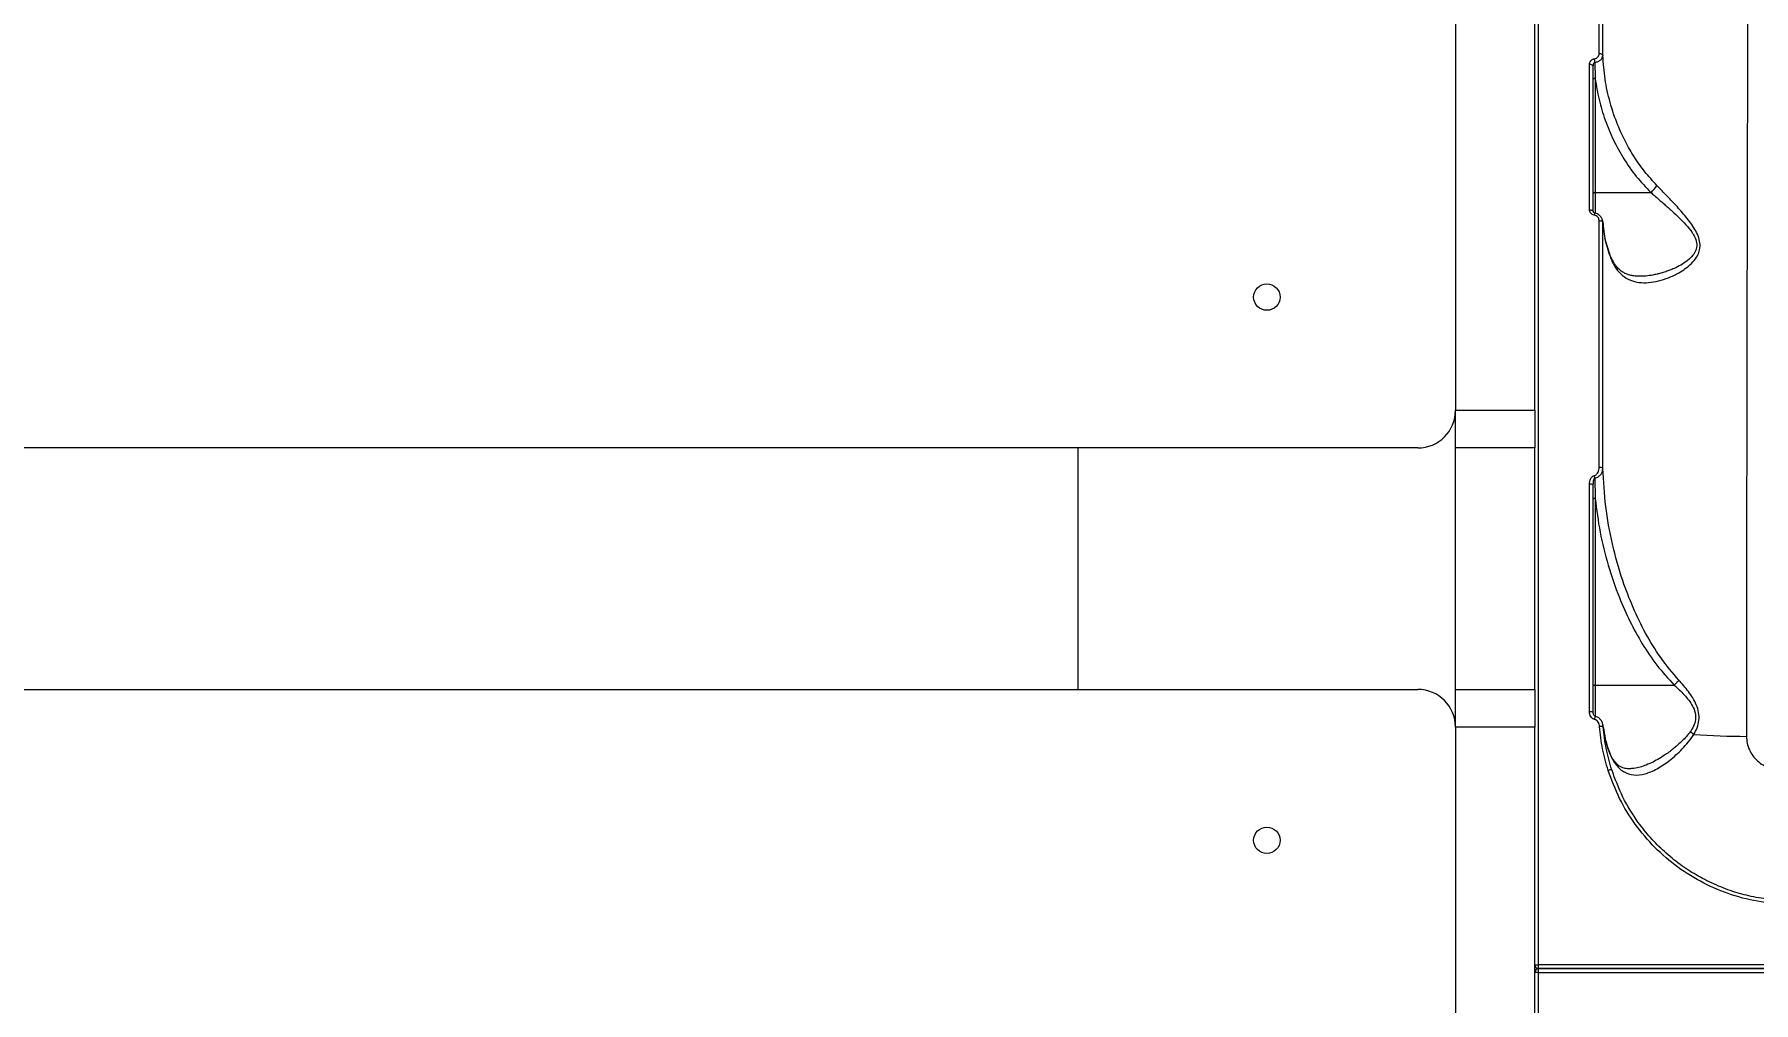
# Model space of a CAD drawing. Header units: millimetres. Extents: x -6234 to 7498, y -6127 to 5103.
# Drawn here: x 2479.4 to 2935, y -1468.5 to -1211.9 of the extents above; entities that cross this region are included whole.
import ezdxf

# ---------------------------------------------------------------- set-up
doc = ezdxf.new("R2010")
doc.units = ezdxf.units.MM
for name, color, linetype in [('DIKOM_ОБЪЕКТ', 7, 'Continuous'), ('DIKOM_РАЗМЕР_ЗОНА', 7, 'Continuous'), ('DIKOM_РАЗМЕР_ОБЪЕКТА', 7, 'Continuous')]:
    doc.layers.add(name, color=color, linetype=linetype)
doc.styles.add('style1', font='arial.ttf', dxfattribs={"width": 0.8})
doc.dimstyles.new('1-50', dxfattribs={"dimtxt": 300, "dimasz": 200, "dimexe": 100, "dimexo": 0, "dimgap": 100, "dimtad": 1, "dimtxsty": 'style1', "dimcen": 200, "dimclrd": 7, "dimclre": 7, "dimclrt": 7, "dimadec": 1, "dimazin": 2, "dimtfac": 1, "dimtmove": 0, "dimatfit": 2, "dimfxl": 0, "dimlwd": 25, "dimlwe": 18, "dimarcsym": 0})

# ---------------------------------------------------------------- blocks, each defined once
blk = doc.blocks.new('*D10')
at = {"layer": 'Defpoints', "color": 0, "transparency": 16777216}
for p in [(5627.97, 903.07), (-3229.39, -1461.51), (5627.97, -5097.58)]:
    blk.add_point(p, dxfattribs=at)
at = {"layer": 'DIKOM_РАЗМЕР_ОБЪЕКТА', "color": 7, "lineweight": 18, "transparency": 16777216}
for p, q in [((5627.97, 903.07), (5627.97, -5197.58)), ((-3229.39, -1461.51), (-3229.39, -5197.58))]:
    blk.add_line(p, q, dxfattribs=at)
at = {"layer": 'DIKOM_РАЗМЕР_ОБЪЕКТА', "color": 7, "lineweight": 25, "transparency": 16777216}
blk.add_line((-3029.39, -5097.58), (5427.97, -5097.58), dxfattribs=at)
at = {"layer": 'DIKOM_РАЗМЕР_ОБЪЕКТА', "color": 7, "transparency": 16777216}
for points in [[(-3029.39, -5064.25), (-3029.39, -5130.92), (-3229.39, -5097.58)], [(5427.97, -5064.25), (5427.97, -5130.92), (5627.97, -5097.58)]]:
    blk.add_solid(points, dxfattribs=at)
at = {"layer": 'DIKOM_РАЗМЕР_ОБЪЕКТА', "color": 7, "lineweight": 40, "transparency": 16777216, "insert": (1488.3, -4844.41), "char_height": 300, "attachment_point": 5, "style": 'style1'}
blk.add_mtext('8850', dxfattribs=at)
blk = doc.blocks.new('*D13')
at = {"layer": 'Defpoints', "color": 0, "transparency": 16777216}
for p in [(7498.07, 1778.2), (-5229.39, -1831.36), (7498.07, -6026.74)]:
    blk.add_point(p, dxfattribs=at)
at = {"layer": 'DIKOM_РАЗМЕР_ЗОНА', "color": 7, "lineweight": 18, "transparency": 16777216}
for p, q in [((7498.07, 1778.2), (7498.07, -6126.74)), ((-5229.39, -1831.36), (-5229.39, -6126.74))]:
    blk.add_line(p, q, dxfattribs=at)
at = {"layer": 'DIKOM_РАЗМЕР_ЗОНА', "color": 7, "lineweight": 25, "transparency": 16777216}
blk.add_line((-5029.39, -6026.74), (7298.07, -6026.74), dxfattribs=at)
at = {"layer": 'DIKOM_РАЗМЕР_ЗОНА', "color": 7, "transparency": 16777216}
for points in [[(-5029.39, -5993.4), (-5029.39, -6060.07), (-5229.39, -6026.74)], [(7298.07, -5993.4), (7298.07, -6060.07), (7498.07, -6026.74)]]:
    blk.add_solid(points, dxfattribs=at)
at = {"layer": 'DIKOM_РАЗМЕР_ЗОНА', "color": 7, "transparency": 16777216, "insert": (1560.69, -5773.56), "char_height": 300, "attachment_point": 5, "style": 'style1'}
blk.add_mtext('12750', dxfattribs=at)

msp = doc.modelspace()

# ---------------------------------------------------------------- linework, layer by layer
at = {"layer": 'DIKOM_ОБЪЕКТ', "color": 7, "linetype": 'Continuous', "lineweight": 15}
for p, q in [((2856.011, -1101.506), (2856.011, -1311.506)), ((2877.011, -1311.506), (2877.011, -1101.506)), ((2892.942, -1219.267), (2893.011, -1223.58)), ((2893.011, -1223.58), (2893.011, -1253.798)), ((2893.011, -1253.798), (2892.885, -1253.804)), ((2893.011, -1253.798), (2907.772, -1253.798)), ((2893.011, -1253.798), (2893.011, -1259.242)), ((2895.051, -1261.672), (2894.963, -1261.24)), ((2895.481, -1264.86), (2895.04, -1261.247)), ((2897.128, -1270.751), (2895.62, -1265.889)), ((2856.011, -1311.506), (2877.011, -1311.506)), ((2856.011, -1395.506), (2856.011, -1311.506)), ((2877.011, -1311.506), (2877.011, -1321.506)), ((2846.011, -1321.506), (1166.011, -1321.506)), ((2756.011, -1385.506), (2756.011, -1321.506)), ((2877.011, -1321.506), (2856.011, -1321.506)), ((2877.011, -1385.506), (2877.011, -1321.506)), ((2892.944, -1329.462), (2893.011, -1334.866)), ((2893.011, -1334.866), (2893.011, -1384.339)), ((2893.011, -1384.339), (2892.885, -1384.345)), ((2893.011, -1384.339), (2913.954, -1384.339)), ((2893.011, -1384.339), (2893.011, -1392.619)), ((1166.011, -1385.506), (2846.011, -1385.506)), ((2856.011, -1385.506), (2877.011, -1385.506)), ((2877.011, -1385.506), (2877.011, -1395.506)), ((2877.011, -1395.506), (2856.011, -1395.506)), ((2856.011, -1395.506), (2856.011, -1605.506)), ((2877.011, -1605.506), (2877.011, -1395.506)), ((2895.185, -1395.444), (2895.079, -1394.964)), ((2895.348, -1396.437), (2895.152, -1394.941)), ((2896.511, -1401.306), (2895.625, -1398.115)), ((2877.011, -1460.08), (2877.106, -1460.08))]:
    msp.add_line(p, q, dxfattribs=at)
at = {"layer": 'DIKOM_ОБЪЕКТ', "color": 7, "linetype": 'Continuous', "lineweight": 15, "flags": 128}
for points in [[(2892.511, -1220.396), (2892.492, -1220.285), (2892.435, -1220.179), (2892.344, -1220.08), (2892.221, -1219.994), (2892.072, -1219.923), (2891.901, -1219.87), (2891.715, -1219.837), (2891.521, -1219.825)], [(2894.067, -1216.934), (2894.254, -1216.945), (2894.435, -1216.977), (2894.602, -1217.028), (2894.749, -1217.096), (2894.872, -1217.179), (2894.966, -1217.274), (2895.027, -1217.377), (2895.053, -1217.485)], [(2893.011, -1223.58), (2892.913, -1223.583), (2892.819, -1223.593), (2892.733, -1223.609), (2892.657, -1223.631), (2892.595, -1223.658), (2892.549, -1223.688), (2892.52, -1223.721), (2892.511, -1223.756)], [(2891.522, -1258.353), (2891.715, -1258.363), (2891.901, -1258.391), (2892.072, -1258.436), (2892.222, -1258.496), (2892.344, -1258.568), (2892.436, -1258.65), (2892.492, -1258.74), (2892.511, -1258.832)], [(2894.065, -1261.221), (2894.252, -1261.231), (2894.433, -1261.257), (2894.6, -1261.298), (2894.747, -1261.354), (2894.87, -1261.422), (2894.964, -1261.499), (2895.024, -1261.584), (2895.051, -1261.672)], [(2892.511, -1331.382), (2892.492, -1331.323), (2892.436, -1331.266), (2892.344, -1331.213), (2892.222, -1331.167), (2892.072, -1331.129), (2891.901, -1331.101), (2891.716, -1331.083), (2891.522, -1331.076)], [(2893.011, -1334.866), (2892.913, -1334.869), (2892.819, -1334.879), (2892.733, -1334.895), (2892.657, -1334.917), (2892.595, -1334.944), (2892.549, -1334.974), (2892.52, -1335.007), (2892.511, -1335.041)]]:
    msp.add_lwpolyline(points, dxfattribs=at)
at = {"layer": 'DIKOM_ОБЪЕКТ', "color": 7, "linetype": 'Continuous', "lineweight": 15}
for centre in [(2806.011, -1281.506), (2806.011, -1425.506)]:
    msp.add_circle(centre, 3.5, dxfattribs=at)
for centre, radius, start, end in [((2883.895, -1220.047), 9.08, 4.92738, 10.76107), ((2893.94, -1259.833), 1.159, 150.33997, 176.9135), ((2846.011, -1311.506), 10, 270, 0), ((2880.033, -1331.503), 13.072, 8.98099, 11.89689), ((2894.268, -1327.741), 1.106, 45.15445, 100.69562), ((2846.011, -1395.506), 10, 0, 90), ((2891.761, -1393.109), 1.657, 63.10779, 98.26814), ((2902.979, -1395.197), 10.312, 165.47992, 170.16622), ((2894.562, -1397.175), 1.84, 70.22611, 101.27062), ((2914.84, -1402.943), 7.008, 51.8679, 61.56364), ((2934.624, -1170.371), 227.585, 266.10547, 269.61946), ((2897.341, -1408.95), 2.131, 88.0359, 113.88913), ((2877.044, -1459.361), 0.856, 89.8161, 92.25008), ((2878.011, -1458.506), 1, 180, 270), ((2878.011, -1460.506), 1, 90, 180), ((2877.043, -1459.655), 0.852, 267.79087, 270.23685), ((2463.493, -1458.66), 414.518, 359.88303, 0.02158), ((2463.49, -1460.352), 414.521, 359.97842, 0.11697)]:
    msp.add_arc(centre, radius, start, end, dxfattribs=at)
for points, knots in [([(2878.011, -1458.503), (2878.011, -1450.565), (2878.011, -1434.753), (2878.011, -1411.212), (2878.011, -1388.016), (2878.011, -1365.232), (2878.011, -1342.924), (2878.011, -1321.15), (2878.011, -1299.967), (2878.011, -1279.423), (2878.01, -1259.566), (2878.01, -1240.437), (2878.011, -1222.072), (2878.011, -1204.507), (2878.011, -1187.769), (2878.011, -1171.884), (2878.011, -1156.873), (2878.011, -1142.753), (2878.011, -1129.538), (2878.011, -1117.237), (2878.011, -1105.858), (2878.011, -1097.236), (2878.011, -1090.918), (2878.011, -1086.554), (2878.011, -1082.394), (2878.011, -1078.436), (2878.011, -1074.68), (2878.011, -1071.125), (2878.011, -1066.847), (2878.011, -1062.072), (2878.011, -1057.09), (2878.011, -1052.237), (2878.011, -1047.789), (2878.011, -1044.041), (2878.011, -1041.427), (2878.011, -1039.815), (2878.011, -1039.608), (2878.011, -1039.506)], [0, 0, 0, 0, 0.0361719, 0.0720484, 0.1076293, 0.1429149, 0.177905, 0.2125995, 0.2469987, 0.2811024, 0.3149107, 0.3484234, 0.3816405, 0.4145624, 0.4471888, 0.4795196, 0.511555, 0.5432948, 0.5747393, 0.6058882, 0.6367416, 0.6672995, 0.6814813, 0.6955903, 0.7096263, 0.7235901, 0.7374806, 0.7512987, 0.7650438, 0.7900535, 0.8148185, 0.8393391, 0.8723804, 0.9049672, 0.9370993, 0.9687769, 1, 1, 1, 1]), ([(2935.012, -1077.523), (2935.01, -1077.517), (2934.97, -1077.429), (2934.896, -1077.751), (2934.794, -1078.526), (2934.698, -1079.86), (2934.606, -1081.666), (2934.516, -1083.997), (2934.43, -1086.861), (2934.346, -1090.269), (2934.27, -1093.981), (2934.202, -1097.891), (2934.14, -1101.905), (2934.08, -1106.307), (2934.022, -1111.1), (2933.965, -1116.291), (2933.911, -1121.883), (2933.847, -1129.103), (2933.776, -1138.283), (2933.699, -1149.812), (2933.627, -1162.407), (2933.569, -1174.082), (2933.523, -1184.402), (2933.488, -1193.025), (2933.454, -1201.991), (2933.422, -1211.294), (2933.392, -1220.933), (2933.363, -1230.901), (2933.332, -1242.276), (2933.3, -1255.157), (2933.269, -1269.645), (2933.24, -1284.617), (2933.213, -1300.053), (2933.188, -1317.075), (2933.164, -1335.735), (2933.143, -1356.064), (2933.125, -1376.813), (2933.117, -1390.893), (2933.113, -1397.951)], [0, 0, 0, 0, 0.0018908, 0.0283572, 0.0550229, 0.0805312, 0.1062916, 0.1323041, 0.1585685, 0.1850848, 0.211853, 0.2337724, 0.2558873, 0.2781979, 0.3007044, 0.3234063, 0.346304, 0.3693976, 0.4068356, 0.4447972, 0.4832818, 0.5222901, 0.5448176, 0.5675165, 0.5903862, 0.6134269, 0.6366388, 0.660022, 0.6835767, 0.7147226, 0.7461024, 0.7777161, 0.8095637, 0.8416454, 0.8809143, 0.9203962, 0.9600914, 1, 1, 1, 1]), ([(2894.067, -1216.934), (2894.067, -1210.841), (2894.068, -1198.728), (2894.069, -1181.612), (2894.07, -1165.364), (2894.071, -1155.293), (2894.072, -1150.287)], [0, 0, 0, 0, 0.2544895, 0.5059871, 0.7544892, 1, 1, 1, 1]), ([(2895.053, -1217.485), (2895.054, -1211.504), (2895.055, -1199.558), (2895.056, -1182.575), (2895.058, -1166.255), (2895.059, -1156.081), (2895.06, -1150.987)], [0, 0, 0, 0, 0.2503498, 0.4999987, 0.7496484, 1, 1, 1, 1]), ([(2891.521, -1219.825), (2891.537, -1219.66), (2891.568, -1219.33), (2891.823, -1218.873), (2892.171, -1218.569), (2892.523, -1218.405), (2892.719, -1218.369), (2892.816, -1218.351)], [0, 0, 0, 0, 0.250587, 0.5003218, 0.7496577, 0.8764237, 1, 1, 1, 1]), ([(2891.522, -1258.353), (2891.522, -1251.74), (2891.521, -1238.576), (2891.521, -1226.055), (2891.521, -1219.825)], [0, 0, 0, 0, 0.5024362, 1, 1, 1, 1]), ([(2892.511, -1220.396), (2892.526, -1220.15), (2892.548, -1219.803), (2892.715, -1219.45), (2892.836, -1219.313), (2892.908, -1219.282), (2892.942, -1219.267)], [0, 0, 0, 0, 0.5759671, 0.8154483, 0.9145699, 1, 1, 1, 1]), ([(2892.511, -1258.832), (2892.511, -1252.266), (2892.511, -1239.133), (2892.511, -1226.641), (2892.511, -1220.396)], [0, 0, 0, 0, 0.4999975, 1, 1, 1, 1]), ([(2892.816, -1218.351), (2892.91, -1218.334), (2893.099, -1218.3), (2893.44, -1218.143), (2893.778, -1217.85), (2894.022, -1217.41), (2894.052, -1217.093), (2894.067, -1216.934)], [0, 0, 0, 0, 0.1238906, 0.2503003, 0.4996521, 0.7493692, 1, 1, 1, 1]), ([(2892.942, -1219.267), (2893.099, -1219.242), (2893.413, -1219.193), (2893.976, -1218.992), (2894.542, -1218.627), (2894.968, -1218.077), (2895.025, -1217.681), (2895.053, -1217.485)], [0, 0, 0, 0, 0.1324464, 0.2637528, 0.5171546, 0.7610992, 1, 1, 1, 1]), ([(2909.381, -1251.907), (2908.287, -1250.719), (2906.105, -1248.349), (2903.346, -1244.422), (2900.955, -1240.291), (2898.74, -1235.468), (2896.877, -1229.943), (2895.51, -1223.755), (2895.205, -1219.571), (2895.053, -1217.485)], [0, 0, 0, 0, 0.12508579, 0.24950266, 0.37378473, 0.49894655, 0.66681436, 0.8338991, 1, 1, 1, 1]), ([(2893.011, -1223.58), (2893.32, -1225.439), (2893.939, -1229.162), (2895.593, -1234.6), (2897.768, -1239.862), (2900.524, -1244.869), (2903.797, -1249.596), (2906.449, -1252.4), (2907.772, -1253.798)], [0, 0, 0, 0, 0.1670647, 0.3345097, 0.5011901, 0.6675805, 0.8342597, 1, 1, 1, 1]), ([(2897.161, -1271.28), (2897.589, -1272.195), (2898.441, -1274.018), (2900.227, -1275.894), (2902.31, -1277.116), (2904.656, -1277.7), (2907.174, -1277.739), (2909.811, -1277.298), (2912.508, -1276.428), (2914.904, -1275.284), (2916.932, -1273.989), (2918.567, -1272.635), (2919.868, -1271.103), (2920.686, -1269.4), (2920.925, -1267.624), (2920.551, -1265.76), (2919.457, -1263.386), (2917.482, -1260.654), (2914.835, -1257.617), (2912.095, -1254.701), (2910.285, -1252.837), (2909.381, -1251.907)], [0, 0, 0, 0, 0.0612766, 0.1220539, 0.1831414, 0.2440311, 0.305481, 0.3666223, 0.4282079, 0.4905623, 0.5320961, 0.5739536, 0.616804, 0.6493332, 0.6821378, 0.7149941, 0.7475596, 0.8115836, 0.8750363, 0.9376175, 1, 1, 1, 1]), ([(2907.782, -1253.795), (2907.943, -1253.646), (2908.27, -1253.343), (2908.726, -1252.838), (2909.12, -1252.339), (2909.295, -1252.049), (2909.381, -1251.907)], [0, 0, 0, 0, 0.2454637, 0.5001291, 0.7547159, 1, 1, 1, 1]), ([(2892.511, -1253.971), (2892.516, -1253.952), (2892.526, -1253.914), (2892.609, -1253.863), (2892.73, -1253.823), (2892.833, -1253.81), (2892.885, -1253.804)], [0, 0, 0, 0, 0.2500618, 0.50011, 0.7499646, 1, 1, 1, 1]), ([(2907.782, -1253.795), (2908.097, -1254.066), (2908.807, -1254.675), (2910.007, -1255.711), (2911.211, -1256.761), (2912.383, -1257.797), (2913.701, -1258.984), (2915.311, -1260.485), (2917.084, -1262.292), (2918.358, -1263.825), (2919.119, -1265.021), (2919.665, -1266.092), (2919.974, -1267.214), (2919.926, -1268.314), (2919.723, -1269.081), (2919.378, -1269.797), (2918.691, -1270.788), (2917.476, -1271.914), (2915.755, -1273.04), (2914.181, -1273.831), (2912.845, -1274.389), (2911.669, -1274.817), (2910.525, -1275.167), (2909.375, -1275.46), (2908.048, -1275.733), (2906.491, -1275.96), (2905.329, -1275.987), (2904.783, -1276)], [0, 0, 0, 0, 0.0299086, 0.067346, 0.1130228, 0.1429821, 0.1775461, 0.237703, 0.2973139, 0.3556846, 0.3790141, 0.4002966, 0.4447945, 0.4668329, 0.4895878, 0.5108628, 0.5340609, 0.5923438, 0.6510159, 0.7101059, 0.7444421, 0.7778499, 0.8209324, 0.8518355, 0.8859746, 0.9463521, 1, 1, 1, 1]), ([(2907.772, -1253.798), (2907.774, -1253.798), (2907.777, -1253.798), (2907.78, -1253.797), (2907.782, -1253.796), (2907.782, -1253.795)], [0, 0, 0, 0, 0.5460394, 0.78987884, 1, 1, 1, 1]), ([(2892.782, -1259.771), (2892.604, -1259.722), (2892.248, -1259.625), (2891.841, -1259.276), (2891.572, -1258.84), (2891.538, -1258.516), (2891.522, -1258.353)], [0, 0, 0, 0, 0.2502583, 0.5000306, 0.7499127, 1, 1, 1, 1]), ([(2892.932, -1259.259), (2892.882, -1259.248), (2892.774, -1259.222), (2892.636, -1259.128), (2892.517, -1258.97), (2892.502, -1258.824), (2892.494, -1258.746)], [0, 0, 0, 0, 0.1983308, 0.4281342, 0.6953849, 1, 1, 1, 1]), ([(2894.065, -1261.221), (2894.047, -1261.055), (2894.013, -1260.723), (2893.739, -1260.278), (2893.326, -1259.92), (2892.963, -1259.82), (2892.782, -1259.771)], [0, 0, 0, 0, 0.2500992, 0.5000391, 0.7500567, 1, 1, 1, 1]), ([(2895.008, -1261.275), (2894.934, -1261.017), (2894.79, -1260.512), (2894.283, -1259.888), (2893.65, -1259.44), (2893.166, -1259.318), (2892.932, -1259.259)], [0, 0, 0, 0, 0.2684977, 0.5259959, 0.7704678, 1, 1, 1, 1]), ([(2894.063, -1326.654), (2894.063, -1319.119), (2894.063, -1304.109), (2894.064, -1282.256), (2894.064, -1268.214), (2894.065, -1261.221)], [0, 0, 0, 0, 0.3360055, 0.6693388, 1, 1, 1, 1]), ([(2895.048, -1326.957), (2895.048, -1319.494), (2895.049, -1304.581), (2895.05, -1282.773), (2895.05, -1268.709), (2895.051, -1261.672)], [0, 0, 0, 0, 0.3335115, 0.6664884, 1, 1, 1, 1]), ([(2895.051, -1261.672), (2895.203, -1263.297), (2895.508, -1266.553), (2896.609, -1269.702), (2897.161, -1271.28)], [0, 0, 0, 0, 0.4991407, 1, 1, 1, 1]), ([(2897.161, -1271.28), (2897.179, -1271.132), (2897.205, -1270.922), (2897.112, -1270.752), (2897.084, -1270.702)], [0, 0, 0, 0, 0.70216214, 1, 1, 1, 1]), ([(2904.783, -1276.006), (2904.266, -1275.986), (2903.352, -1275.952), (2902.287, -1275.723), (2901.547, -1275.482), (2900.885, -1275.199), (2900.092, -1274.756), (2899.107, -1273.961), (2898.029, -1272.698), (2897.427, -1271.357), (2897.109, -1270.65)], [0, 0, 0, 0, 0.1500435, 0.2654612, 0.3474356, 0.4103249, 0.5063162, 0.6395655, 0.8098418, 1, 1, 1, 1]), ([(2891.522, -1331.076), (2891.535, -1330.845), (2891.561, -1330.384), (2891.776, -1329.716), (2892.102, -1329.216), (2892.478, -1328.91), (2892.712, -1328.841), (2892.823, -1328.808)], [0, 0, 0, 0, 0.2502441, 0.4996882, 0.7493825, 0.8805682, 1, 1, 1, 1]), ([(2892.511, -1331.382), (2892.524, -1330.999), (2892.544, -1330.448), (2892.69, -1329.84), (2892.805, -1329.6), (2892.88, -1329.503), (2892.924, -1329.475), (2892.944, -1329.462)], [0, 0, 0, 0, 0.5699262, 0.8207429, 0.9230051, 0.9647388, 1, 1, 1, 1]), ([(2892.823, -1328.808), (2892.93, -1328.777), (2893.153, -1328.712), (2893.514, -1328.423), (2893.824, -1327.947), (2894.027, -1327.312), (2894.051, -1326.874), (2894.063, -1326.654)], [0, 0, 0, 0, 0.1200319, 0.2505806, 0.5002574, 0.7497774, 1, 1, 1, 1]), ([(2892.944, -1329.462), (2893.128, -1329.422), (2893.487, -1329.343), (2894.081, -1329.014), (2894.613, -1328.469), (2894.976, -1327.723), (2895.024, -1327.21), (2895.048, -1326.957)], [0, 0, 0, 0, 0.1436662, 0.2808436, 0.5336572, 0.7700334, 1, 1, 1, 1]), ([(2915.199, -1383.038), (2913.537, -1381.084), (2910.221, -1377.188), (2906.298, -1370.642), (2902.971, -1363.806), (2899.958, -1355.91), (2897.458, -1346.972), (2895.626, -1337.029), (2895.241, -1330.318), (2895.048, -1326.957)], [0, 0, 0, 0, 0.1246303, 0.2485527, 0.3731637, 0.4988938, 0.6657639, 0.8326465, 1, 1, 1, 1]), ([(2891.523, -1391.468), (2891.522, -1384.64), (2891.522, -1371.01), (2891.522, -1350.848), (2891.522, -1337.658), (2891.522, -1331.076)], [0, 0, 0, 0, 0.33470854, 0.66804234, 1, 1, 1, 1]), ([(2892.511, -1391.63), (2892.511, -1384.846), (2892.511, -1371.277), (2892.511, -1351.162), (2892.511, -1337.975), (2892.511, -1331.382)], [0, 0, 0, 0, 0.33331601, 0.6666795, 1, 1, 1, 1]), ([(2893.011, -1334.866), (2893.395, -1337.85), (2894.165, -1343.82), (2896.349, -1352.617), (2899.046, -1360.501), (2902.13, -1367.44), (2905.429, -1373.436), (2909.251, -1379.182), (2912.381, -1382.614), (2913.954, -1384.339)], [0, 0, 0, 0, 0.166694, 0.3334575, 0.5002244, 0.6255393, 0.7499443, 0.8742879, 1, 1, 1, 1]), ([(2892.511, -1384.515), (2892.516, -1384.496), (2892.526, -1384.457), (2892.609, -1384.406), (2892.729, -1384.365), (2892.833, -1384.351), (2892.885, -1384.345)], [0, 0, 0, 0, 0.2498002, 0.4998919, 0.7500446, 1, 1, 1, 1]), ([(2913.954, -1384.339), (2913.956, -1384.339), (2913.959, -1384.339), (2913.963, -1384.337), (2913.964, -1384.336), (2913.965, -1384.336)], [0, 0, 0, 0, 0.5481941, 0.7849174, 1, 1, 1, 1]), ([(2913.965, -1384.336), (2914.077, -1384.236), (2914.303, -1384.034), (2914.631, -1383.704), (2914.938, -1383.366), (2915.113, -1383.147), (2915.199, -1383.038)], [0, 0, 0, 0, 0.2479269, 0.5001278, 0.7521862, 1, 1, 1, 1]), ([(2913.965, -1384.336), (2914.865, -1385.166), (2916.662, -1386.823), (2918.631, -1389.304), (2919.6, -1391.643), (2919.719, -1393.54), (2919.175, -1395.31), (2918.509, -1396.291), (2918.177, -1396.781)], [0, 0, 0, 0, 0.2503106, 0.499872, 0.6251872, 0.7501673, 0.8752232, 1, 1, 1, 1]), ([(2919.167, -1397.431), (2919.481, -1396.858), (2920.113, -1395.704), (2920.605, -1393.708), (2920.526, -1391.606), (2919.893, -1389.596), (2918.924, -1387.757), (2917.398, -1385.512), (2916.076, -1384.024), (2915.199, -1383.038)], [0, 0, 0, 0, 0.1253197, 0.2522388, 0.3796544, 0.5064191, 0.631283, 0.7556123, 1, 1, 1, 1]), ([(2892.818, -1393.436), (2892.717, -1393.408), (2892.51, -1393.351), (2892.151, -1393.111), (2891.809, -1392.693), (2891.567, -1392.099), (2891.537, -1391.679), (2891.523, -1391.468)], [0, 0, 0, 0, 0.122775, 0.251381, 0.500905, 0.7504259, 1, 1, 1, 1]), ([(2892.996, -1392.611), (2892.988, -1392.61), (2892.972, -1392.606), (2892.926, -1392.589), (2892.854, -1392.543), (2892.767, -1392.454), (2892.646, -1392.277), (2892.532, -1391.988), (2892.507, -1391.735), (2892.494, -1391.601)], [0, 0, 0, 0, 0.0321788, 0.0651068, 0.1442423, 0.2475356, 0.373721, 0.6705451, 1, 1, 1, 1]), ([(2894.202, -1395.371), (2894.173, -1395.161), (2894.113, -1394.743), (2893.841, -1394.162), (2893.487, -1393.754), (2893.126, -1393.52), (2892.919, -1393.463), (2892.818, -1393.436)], [0, 0, 0, 0, 0.2499694, 0.4997287, 0.7494555, 0.8780114, 1, 1, 1, 1]), ([(2895.117, -1394.995), (2895.045, -1394.728), (2894.901, -1394.197), (2894.455, -1393.484), (2893.828, -1392.879), (2893.277, -1392.702), (2892.996, -1392.611)], [0, 0, 0, 0, 0.2466473, 0.4906491, 0.7410955, 1, 1, 1, 1]), ([(2896.478, -1407.002), (2895.926, -1405.093), (2894.823, -1401.276), (2894.409, -1397.339), (2894.202, -1395.371)], [0, 0, 0, 0, 0.4999988, 1, 1, 1, 1]), ([(2895.184, -1395.444), (2895.326, -1396.497), (2895.61, -1398.599), (2896.265, -1400.651), (2896.592, -1401.674)], [0, 0, 0, 0, 0.5010592, 1, 1, 1, 1]), ([(2897.414, -1406.82), (2896.873, -1404.954), (2895.793, -1401.22), (2895.387, -1397.369), (2895.185, -1395.444)], [0, 0, 0, 0, 0.4999956, 1, 1, 1, 1]), ([(2896.592, -1401.674), (2896.846, -1402.324), (2897.35, -1403.616), (2898.293, -1405.173), (2899.357, -1406.425), (2900.938, -1407.651), (2903.178, -1408.371), (2906.177, -1408.042), (2909.398, -1406.68), (2912.76, -1404.433), (2915.568, -1401.905), (2917.73, -1399.517), (2918.686, -1398.129), (2919.167, -1397.431)], [0, 0, 0, 0, 0.0630743, 0.1253645, 0.1878479, 0.2505973, 0.3753021, 0.4992265, 0.6238337, 0.7485404, 0.8739119, 0.9365265, 1, 1, 1, 1]), ([(2918.177, -1396.781), (2917.853, -1397.189), (2917.196, -1398.02), (2916.097, -1399.159), (2915.204, -1399.993), (2914.542, -1400.57), (2914.126, -1400.92), (2913.672, -1401.29), (2913.132, -1401.714), (2912.378, -1402.279), (2911.199, -1403.106), (2909.659, -1404.068), (2907.89, -1405.002), (2906.175, -1405.732), (2904.491, -1406.243), (2903.076, -1406.522), (2902.228, -1406.519), (2901.906, -1406.519)], [0, 0, 0, 0, 0.0666584, 0.1355471, 0.2071097, 0.2298344, 0.2546522, 0.2815545, 0.3105563, 0.3504314, 0.4146727, 0.5182602, 0.6218282, 0.7298574, 0.8291986, 0.9351268, 1, 1, 1, 1]), ([(2933.113, -1397.951), (2933.15, -1398.558), (2933.225, -1399.773), (2933.827, -1401.517), (2934.754, -1403.107), (2935.992, -1404.481), (2937.476, -1405.583), (2939.693, -1406.696), (2941.546, -1406.88), (2942.78, -1407.003)], [0, 0, 0, 0, 0.124871, 0.2501614, 0.3747203, 0.5000901, 0.6248904, 0.7500983, 1, 1, 1, 1]), ([(2901.885, -1406.547), (2901.476, -1406.518), (2900.549, -1406.452), (2899.458, -1405.915), (2898.535, -1405.103), (2897.811, -1404.166), (2897.087, -1402.881), (2896.659, -1401.701), (2896.435, -1401.082)], [0, 0, 0, 0, 0.176832, 0.4000606, 0.5308202, 0.6733301, 0.828572, 1, 1, 1, 1]), ([(2896.592, -1401.674), (2896.588, -1401.54), (2896.583, -1401.393), (2896.498, -1401.276), (2896.49, -1401.266)], [0, 0, 0, 0, 0.9129525, 1, 1, 1, 1]), ([(2945.067, -1442.465), (2942.379, -1442.342), (2937.001, -1442.096), (2929.147, -1440.123), (2921.688, -1437.03), (2914.827, -1432.788), (2908.702, -1427.523), (2903.513, -1421.369), (2899.268, -1414.506), (2897.408, -1409.504), (2896.478, -1407.002)], [0, 0, 0, 0, 0.1253282, 0.2508336, 0.3753368, 0.5006102, 0.6251934, 0.7503215, 0.8750615, 1, 1, 1, 1]), ([(2945.011, -1441.506), (2943.203, -1441.449), (2939.641, -1441.338), (2934.433, -1440.46), (2929.348, -1439.088), (2924.439, -1437.181), (2919.767, -1434.769), (2915.386, -1431.898), (2911.33, -1428.586), (2907.631, -1424.852), (2903.83, -1420.099), (2900.146, -1414.161), (2898.324, -1409.266), (2897.414, -1406.82)], [0, 0, 0, 0, 0.0861051, 0.1697265, 0.2508707, 0.3366075, 0.4198733, 0.5006847, 0.5854783, 0.6687209, 0.7504336, 0.8753137, 1, 1, 1, 1]), ([(2877.047, -1458.505), (2877.086, -1458.505), (2877.164, -1458.505), (2877.396, -1458.504), (2877.686, -1458.504), (2877.903, -1458.504), (2878.011, -1458.503)], [0, 0, 0, 0, 0.2499963, 0.5000127, 0.749962, 1, 1, 1, 1]), ([(2878.011, -1460.508), (2877.903, -1460.508), (2877.686, -1460.508), (2877.396, -1460.507), (2877.164, -1460.507), (2877.086, -1460.507), (2877.047, -1460.506)], [0, 0, 0, 0, 0.250038, 0.4999873, 0.7500037, 1, 1, 1, 1]), ([(3499.348, -1458.503), (3488.845, -1458.503), (3467.839, -1458.503), (3435.64, -1458.503), (3402.971, -1458.503), (3369.812, -1458.503), (3336.405, -1458.503), (3302.788, -1458.503), (3268.999, -1458.503), (3234.865, -1458.503), (3200.207, -1458.503), (3165.05, -1458.503), (3129.42, -1458.503), (3093.559, -1458.503), (3057.5, -1458.503), (3021.493, -1458.503), (2985.572, -1458.503), (2949.772, -1458.503), (2913.908, -1458.503), (2889.977, -1458.503), (2878.011, -1458.503)], [0, 0, 0, 0, 0.056, 0.1119999, 0.1679997, 0.2239998, 0.2799998, 0.3349998, 0.3900001, 0.4449999, 0.5000001, 0.556, 0.6120001, 0.668, 0.7239999, 0.7799999, 0.8349999, 0.89, 0.9450001, 1, 1, 1, 1]), ([(3498.834, -1459.506), (3488.423, -1459.506), (3467.604, -1459.506), (3435.637, -1459.506), (3403.134, -1459.506), (3370.038, -1459.506), (3336.631, -1459.506), (3302.949, -1459.506), (3269.046, -1459.506), (3234.766, -1459.506), (3199.94, -1459.506), (3164.61, -1459.506), (3128.824, -1459.506), (3092.834, -1459.506), (3056.701, -1459.506), (3020.683, -1459.506), (2984.826, -1459.506), (2949.201, -1459.506), (2913.592, -1459.506), (2889.871, -1459.506), (2878.011, -1459.506)], [0, 0, 0, 0, 0.0555552, 0.1111045, 0.1669571, 0.2228838, 0.2789649, 0.3341442, 0.3893743, 0.4446835, 0.5, 0.5563212, 0.6126369, 0.6688647, 0.725048, 0.7811107, 0.8360382, 0.8908796, 0.9454363, 1, 1, 1, 1]), ([(2878.011, -1459.506), (2890.087, -1459.506), (2914.238, -1459.506), (2950.497, -1459.506), (2986.77, -1459.506), (3023.058, -1459.506), (3059.069, -1459.506), (3094.765, -1459.506), (3130.103, -1459.506), (3165.246, -1459.506), (3200.361, -1459.506), (3235.394, -1459.506), (3270.287, -1459.506), (3304.789, -1459.506), (3338.847, -1459.506), (3372.221, -1459.506), (3404.887, -1459.506), (3436.785, -1459.506), (3468.164, -1459.506), (3488.61, -1459.506), (3498.834, -1459.506)], [0, 0, 0, 0, 0.055555, 0.1111045, 0.166957, 0.2228838, 0.2789647, 0.3341441, 0.3893744, 0.4446834, 0.5, 0.5563209, 0.6126367, 0.6688647, 0.725048, 0.7811106, 0.8360381, 0.8908794, 0.9454362, 1, 1, 1, 1]), ([(2878.011, -1460.508), (2890.195, -1460.508), (2914.561, -1460.508), (2951.075, -1460.508), (2987.523, -1460.508), (3023.869, -1460.508), (3059.866, -1460.508), (3095.484, -1460.508), (3130.695, -1460.508), (3165.682, -1460.508), (3200.627, -1460.508), (3235.491, -1460.508), (3270.236, -1460.508), (3304.623, -1460.508), (3338.62, -1460.508), (3371.995, -1460.508), (3404.731, -1460.508), (3436.795, -1460.508), (3468.405, -1460.508), (3489.034, -1460.508), (3499.348, -1460.508)], [0, 0, 0, 0, 0.0559999, 0.1119999, 0.1679998, 0.2239999, 0.2799998, 0.3349999, 0.3899998, 0.4449999, 0.4999999, 0.556, 0.6119998, 0.668, 0.7239999, 0.7799999, 0.8349999, 0.8900001, 0.945, 1, 1, 1, 1]), ([(2878.011, -1879.486), (2878.011, -1879.493), (2878.011, -1879.626), (2878.011, -1879.256), (2878.011, -1878.525), (2878.011, -1877.166), (2878.011, -1875.278), (2878.011, -1872.816), (2878.011, -1869.776), (2878.011, -1865.651), (2878.011, -1860.116), (2878.011, -1852.797), (2878.011, -1844.241), (2878.011, -1834.427), (2878.011, -1825.81), (2878.011, -1819.142), (2878.011, -1814.92), (2878.011, -1810.55), (2878.011, -1806.033), (2878.011, -1801.368), (2878.011, -1796.557), (2878.011, -1788.681), (2878.011, -1777.304), (2878.011, -1762.296), (2878.011, -1746.795), (2878.011, -1730.916), (2878.011, -1714.187), (2878.011, -1696.633), (2878.01, -1678.284), (2878.011, -1659.173), (2878.011, -1639.336), (2878.011, -1618.817), (2878.011, -1597.66), (2878.011, -1575.915), (2878.011, -1553.639), (2878.011, -1530.888), (2878.011, -1507.726), (2878.011, -1484.222), (2878.011, -1468.434), (2878.011, -1460.508)], [0, 0, 0, 0, 0.0012004, 0.0234692, 0.0459707, 0.0687048, 0.0916713, 0.1148703, 0.1383017, 0.1619657, 0.195484, 0.2294578, 0.2638876, 0.2987728, 0.3341133, 0.3462789, 0.3584918, 0.3707513, 0.3830584, 0.3954122, 0.4078131, 0.4202611, 0.4547323, 0.4895594, 0.5215299, 0.5537946, 0.5863535, 0.6192063, 0.6523533, 0.6857946, 0.7195298, 0.7535592, 0.7878826, 0.8225003, 0.857412, 0.8926178, 0.9281178, 0.9639119, 1, 1, 1, 1])]:
    msp.add_open_spline(points, degree=3, knots=knots, dxfattribs=at)

# ---------------------------------------------------------------- dimensions: what is measured, and where the dimension line sits
at = {"layer": 'DIKOM_РАЗМЕР_ЗОНА'}
dim = msp.add_linear_dim(base=(7498.074, -6026.735), p1=(-5229.391, -1831.362), p2=(7498.074, 1778.201), text='12750', dimstyle='1-50', dxfattribs=at)
dim.commit()
dim.dimension.update_dxf_attribs({"geometry": '*D13', "text_midpoint": (1560.691, -6026.735), "dimtype": 160})
at = {"layer": 'DIKOM_РАЗМЕР_ОБЪЕКТА', "lineweight": 40}
dim = msp.add_linear_dim(base=(5627.969, -5097.582), p1=(-3229.391, -1461.506), p2=(5627.969, 903.069), text='8850', dimstyle='1-50', dxfattribs=at)
dim.commit()
dim.dimension.update_dxf_attribs({"geometry": '*D10', "text_midpoint": (1488.304, -5097.582), "dimtype": 160})

doc.saveas('drawing.dxf')
